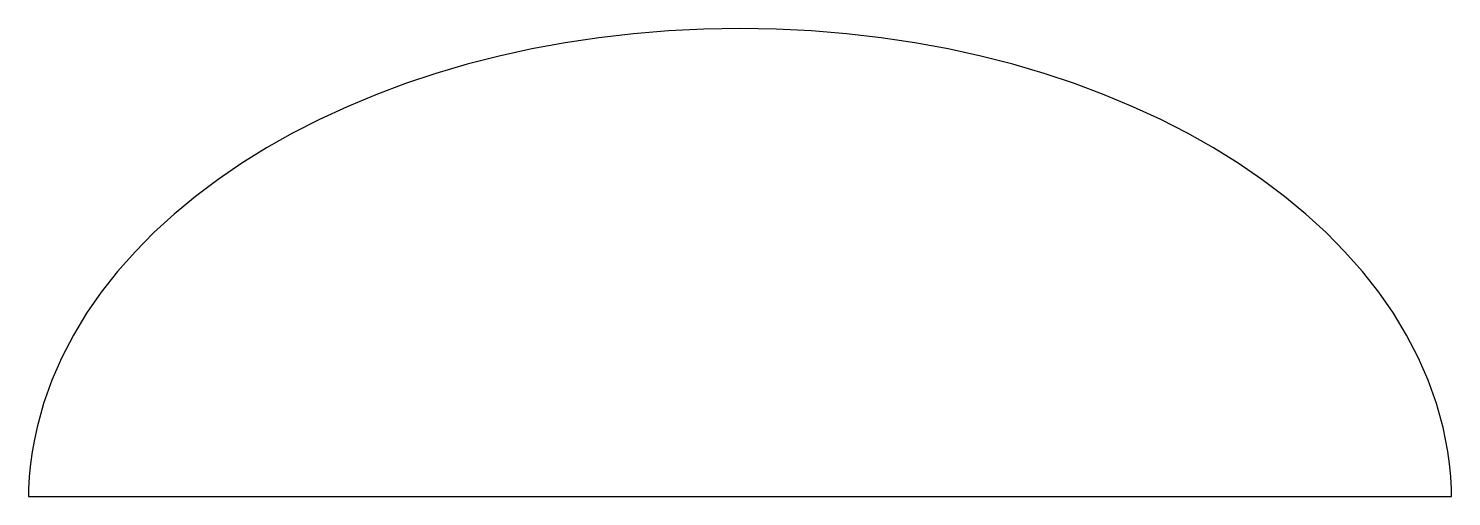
# Model space of a CAD drawing. Extents: x -529 to -426, y 795 to 829.
import ezdxf

# ---------------------------------------------------------------- set-up
doc = ezdxf.new("R2010")
doc.units = 0
doc.layers.add('ENGRAVE', color=30, linetype='CONTINUOUS')

msp = doc.modelspace()

# ---------------------------------------------------------------- linework, layer by layer
at = {"layer": 'ENGRAVE'}
msp.add_lwpolyline([(-426.12, 795.47), (-426.13, 796.03), (-426.18, 796.93), (-426.27, 797.83), (-426.39, 798.74), (-426.73, 800.47), (-427.2, 802.2), (-427.8, 803.89), (-428.53, 805.54), (-429.37, 807.16), (-430.32, 808.74), (-431.39, 810.27), (-432.56, 811.75), (-433.83, 813.19), (-435.19, 814.58), (-436.65, 815.91), (-438.2, 817.2), (-439.84, 818.42), (-441.55, 819.6), (-443.35, 820.71), (-445.22, 821.77), (-447.16, 822.76), (-449.18, 823.69), (-451.26, 824.56), (-453.4, 825.36), (-455.6, 826.09), (-457.86, 826.76), (-460.17, 827.35), (-462.53, 827.87), (-464.94, 828.31), (-467.39, 828.68), (-469.89, 828.97), (-472.42, 829.18), (-474.99, 829.31), (-477.59, 829.35), (-480.2, 829.31), (-482.77, 829.18), (-485.3, 828.97), (-487.8, 828.68), (-490.25, 828.31), (-492.66, 827.87), (-495.02, 827.35), (-497.33, 826.76), (-499.59, 826.09), (-501.79, 825.36), (-503.93, 824.56), (-506.01, 823.69), (-508.02, 822.76), (-509.97, 821.77), (-511.84, 820.71), (-513.64, 819.6), (-515.35, 818.42), (-516.99, 817.2), (-518.54, 815.91), (-520, 814.58), (-521.36, 813.19), (-522.63, 811.75), (-523.8, 810.27), (-524.87, 808.74), (-525.82, 807.16), (-526.66, 805.54), (-527.38, 803.89), (-527.98, 802.2), (-528.45, 800.5), (-528.64, 799.6), (-528.8, 798.71), (-528.92, 797.83), (-529.01, 796.93), (-529.06, 796.03), (-529.07, 795.47)], close=True, dxfattribs=at)

doc.saveas('drawing.dxf')
